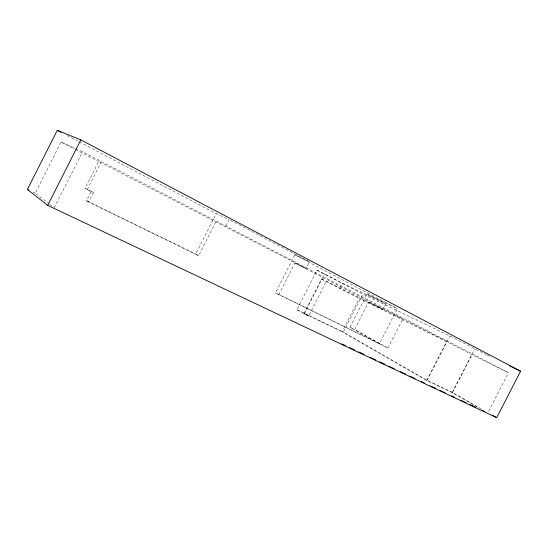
<?xml version="1.0" encoding="UTF-8"?>
<svg xmlns="http://www.w3.org/2000/svg" width="548" height="548" viewBox="0 0 548 548"><rect width="100%" height="100%" fill="white"/><g stroke="black" fill="none" stroke-linecap="round" stroke-linejoin="round"><path stroke-width="0.41" stroke-dasharray="2.74 2.06" d="M49.471 204.164L35.257 193.211L61.102 142.055L82.563 151.741L508.469 372.715L488.145 412.233M54.211 207.822L82.563 151.741M215.7 222.002L198.575 255.683L88.646 202.061L93.4 192.67L85.084 188.334L98.661 161.509L306.072 268.445L309.51 261.718L229.886 219.926M87.221 189.608L100.914 162.544M88.646 202.061L86.509 200.691L91.221 191.375L85.084 188.334M198.575 255.683L195.718 253.984L216.22 213.651L229.139 219.536L225.495 226.687M278.713 294.776L294.906 263.026L402.876 318.957L387.963 348.062L275.425 292.879L294.817 254.847L309.51 261.718M308.599 316.059L296.858 309.641L316.991 270.198L342.555 283.2L385.758 303.907L382.894 309.504L321.512 278.966L303.962 313.346L308.599 316.059L326.334 281.336M304.195 313.929L324.649 273.856M339.924 288.351L342.555 283.2M426.625 380.476L342.116 331.773L359.173 298.413L446.606 341.541L426.625 380.476L452.223 392.663L479.61 408.335M481.219 408.829L452.484 392.409L427.159 380.339L343.329 332.088L362.769 294.064L449.894 336.02L486.213 354.59M379.415 343.63L350.008 327.204L366.955 294.071L397.355 308.593L379.415 343.63L275.425 292.879M387.963 348.062L354.631 329.471L368.626 302.119L405.493 320.238L471.78 354.583L508.469 372.715M427.159 380.339L449.894 336.02M452.223 392.663L471.78 354.583M452.484 392.409L474.746 349.055M33.113 192.184L35.257 193.211M486.973 354.96L490.796 356.81M296.858 309.641L343.329 332.088M303.962 313.346L342.116 331.773M294.906 263.026L306.072 268.445M350.008 327.204L354.631 329.471M86.509 200.691L195.718 253.984M321.512 278.966L359.173 298.413M61.102 142.055L74.624 149.056M75.377 149.446L98.661 161.509M368.626 302.119L382.894 309.504M316.991 270.198L362.769 294.064M366.955 294.071L385.758 303.907M67.109 135.486L78.46 141.439M79.22 141.836L216.22 213.651M294.817 254.847L397.355 308.593M91.221 191.375L93.4 192.67M50.149 204.685L52.176 206.254"/><path stroke-width="0.82" d="M27.4 189.464L57.266 130.328L80.823 139.884L520.6 371.208L496.694 417.672L47.717 205.377L27.4 189.464L28.832 190.142M47.717 205.377L80.823 139.884M341.692 343.87L345.562 345.699M349.425 347.528L354.83 350.09M358.693 351.919L364.105 354.474M370.29 357.406L375.695 359.961M379.565 361.79L384.97 364.351M388.833 366.18L394.245 368.742M400.43 371.667L405.835 374.229M409.705 376.051L415.11 378.613M421.296 381.538L424.385 383.004M430.57 385.929L435.975 388.491M439.839 390.32L445.25 392.875M451.436 395.807L454.525 397.266M460.71 400.191L466.115 402.753M469.979 404.582L475.39 407.143M481.576 410.068L484.665 411.527M509.9 366.043L520.6 371.208M57.266 130.328L61.054 132.315M492.275 415.144L496.694 417.672"/></g></svg>
